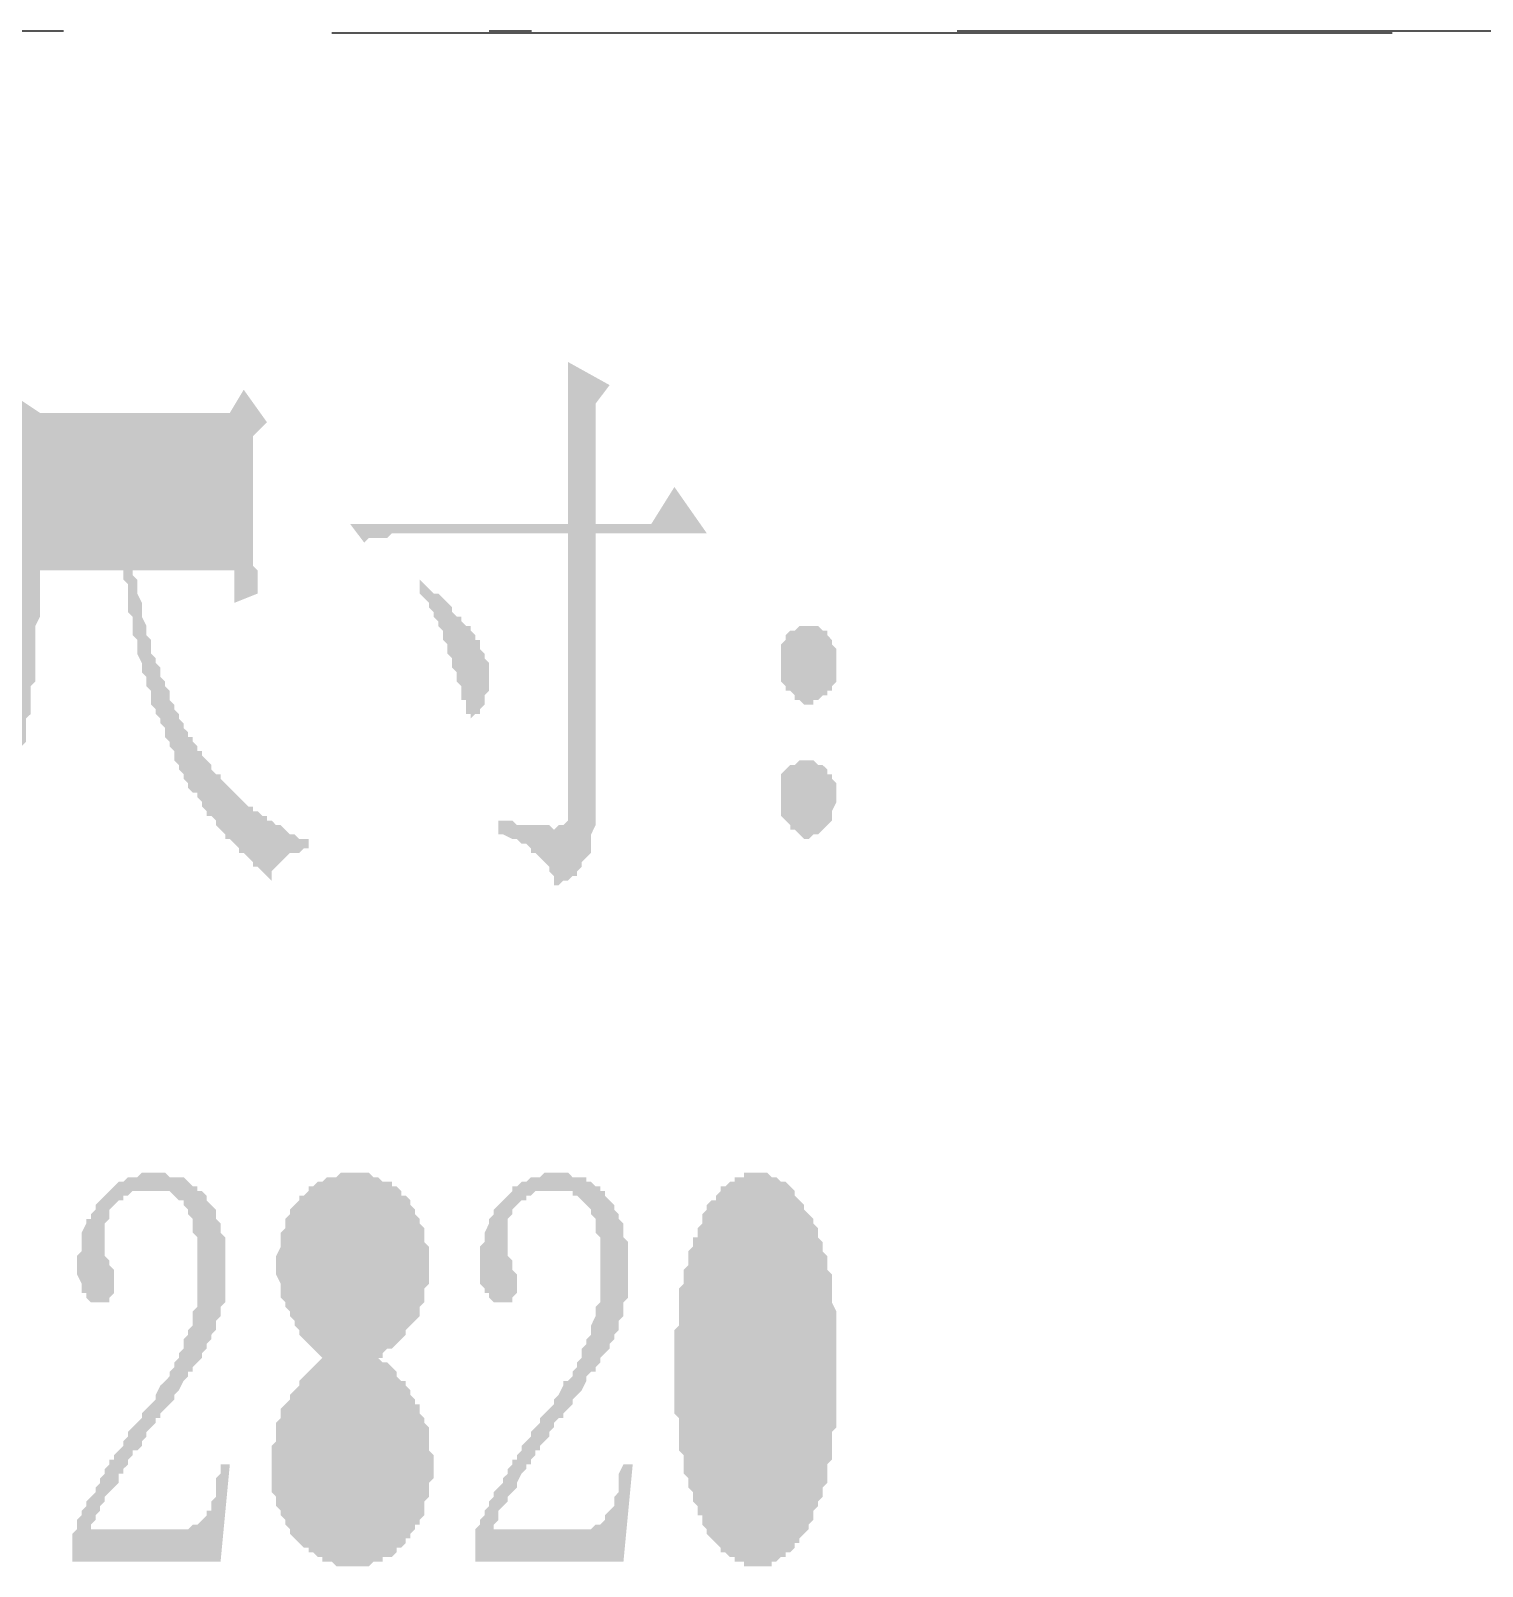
# Model space of a CAD drawing. Header units: millimetres. Extents: x -1120 to 100154, y -9529 to 14223.
# Drawn here: x 6785 to 7467, y 78 to 800 of the extents above; entities that cross this region are included whole.
import ezdxf

# ---------------------------------------------------------------- set-up
doc = ezdxf.new("R2010")
doc.units = ezdxf.units.MM
doc.linetypes.add('DOTE', pattern=[2.42, 2, -0.2, 0.02, -0.2])
doc.layers.add('A-DOTE', color=1, linetype='Continuous')
doc.layers.add('A-立面看线', color=7, linetype='Continuous')

msp = doc.modelspace()

# ---------------------------------------------------------------- hatches: boundary and pattern name
at = {"layer": 'A-立面看线'}
for points in [[(7004.85, 428.69), (7007.03, 428.69), (7011.38, 428.69), (7013.56, 426.51), (7015.73, 426.51), (7017.91, 426.51), (7020.09, 426.51), (7022.26, 426.51), (7024.44, 426.51), (7026.62, 426.51), (7028.79, 426.51), (7028.79, 426.51), (7030.97, 424.34), (7030.97, 424.34), (7033.14, 426.51), (7033.14, 426.51), (7033.14, 426.51), (7035.32, 426.51), (7035.32, 426.51), (7037.5, 428.69), (7037.5, 430.87), (7037.5, 433.04), (7037.5, 437.4), (7037.5, 437.4), (7037.5, 563.61), (6959.16, 563.61), (6956.98, 563.61), (6954.8, 563.61), (6952.63, 561.43), (6950.45, 561.43), (6948.28, 561.43), (6948.28, 561.43), (6946.1, 561.43), (6943.92, 561.43), (6941.75, 559.26), (6941.75, 559.26), (6935.22, 567.96), (7037.5, 567.96), (7037.5, 611.48), (7037.5, 615.84), (7037.5, 618.01), (7037.5, 620.19), (7037.5, 622.36), (7037.5, 626.72), (7037.5, 628.89), (7037.5, 631.07), (7037.5, 633.24), (7037.5, 637.6), (7037.5, 639.77), (7037.5, 641.95), (7037.5, 644.12), (7037.5, 644.12), (7057.08, 633.24), (7050.55, 624.54), (7050.55, 567.96), (7076.67, 567.96), (7087.55, 585.37), (7102.78, 563.61), (7050.55, 563.61), (7050.55, 426.51), (7048.38, 422.16), (7048.38, 419.99), (7048.38, 417.81), (7048.38, 415.63), (7048.38, 413.46), (7046.2, 411.28), (7046.2, 411.28), (7044.02, 409.11), (7044.02, 406.93), (7041.85, 404.75), (7041.85, 402.58), (7039.67, 402.58), (7037.5, 400.4), (7035.32, 400.4), (7033.14, 398.23), (7030.97, 398.23), (7030.97, 398.23), (7030.97, 400.4), (7030.97, 402.58), (7030.97, 402.58), (7028.79, 404.75), (7028.79, 406.93), (7028.79, 406.93), (7026.62, 409.11), (7024.44, 411.28), (7024.44, 411.28), (7022.26, 413.46), (7020.09, 413.46), (7020.09, 415.63), (7017.91, 417.81), (7015.73, 417.81), (7013.56, 419.99), (7011.38, 419.99), (7007.03, 422.16), (7004.85, 422.16), (7004.85, 424.34), (7004.85, 428.69)], [(6889.52, 609.31), (6889.52, 607.13), (6889.52, 602.78), (6889.52, 600.6), (6889.52, 598.43), (6889.52, 596.25), (6889.52, 591.9), (6889.52, 589.72), (6889.52, 587.55), (6889.52, 585.37), (6889.52, 581.02), (6889.52, 578.84), (6889.52, 576.67), (6889.52, 576.67), (6889.52, 574.49), (6889.52, 572.31), (6889.52, 570.14), (6889.52, 567.96), (6889.52, 565.79), (6889.52, 561.43), (6889.52, 559.26), (6889.52, 557.08), (6889.52, 554.9), (6889.52, 550.55), (6889.52, 548.38), (6891.7, 546.2), (6891.7, 541.85), (6891.7, 539.67), (6891.7, 535.32), (6880.82, 530.97), (6880.82, 546.2), (6832.94, 546.2), (6832.94, 544.02), (6835.12, 541.85), (6835.12, 537.5), (6835.12, 535.32), (6837.29, 530.97), (6837.29, 528.79), (6837.29, 526.62), (6837.29, 524.44), (6839.47, 520.09), (6839.47, 517.91), (6839.47, 515.73), (6841.65, 513.56), (6841.65, 509.21), (6841.65, 507.03), (6843.82, 504.85), (6843.82, 502.68), (6846, 500.5), (6846, 498.33), (6846, 496.15), (6848.18, 493.97), (6848.18, 491.8), (6850.35, 489.62), (6850.35, 487.45), (6850.35, 485.27), (6852.53, 483.09), (6852.53, 480.92), (6854.7, 478.74), (6854.7, 476.57), (6856.88, 474.39), (6856.88, 472.21), (6859.06, 470.04), (6859.06, 467.86), (6861.23, 467.86), (6861.23, 465.68), (6863.41, 463.51), (6863.41, 461.33), (6865.58, 461.33), (6865.58, 459.16), (6867.76, 456.98), (6869.94, 454.8), (6869.94, 452.63), (6872.11, 450.45), (6874.29, 450.45), (6874.29, 448.28), (6876.46, 446.1), (6878.64, 443.92), (6878.64, 443.92), (6880.82, 441.75), (6882.99, 439.57), (6882.99, 439.57), (6885.17, 437.4), (6887.35, 435.22), (6889.52, 435.22), (6889.52, 433.04), (6891.7, 433.04), (6893.87, 430.87), (6896.05, 430.87), (6896.05, 428.69), (6898.23, 428.69), (6900.4, 426.51), (6902.58, 426.51), (6904.75, 424.34), (6904.75, 424.34), (6906.93, 422.16), (6909.11, 422.16), (6911.28, 419.99), (6913.46, 419.99), (6915.63, 419.99), (6915.63, 419.99), (6915.63, 415.63), (6913.46, 415.63), (6911.28, 413.46), (6909.11, 413.46), (6906.93, 413.46), (6904.75, 411.28), (6904.75, 411.28), (6902.58, 409.11), (6900.4, 406.93), (6900.4, 406.93), (6898.23, 404.75), (6898.23, 402.58), (6898.23, 400.4), (6896.05, 402.58), (6893.87, 404.75), (6891.7, 406.93), (6889.52, 406.93), (6889.52, 409.11), (6887.35, 411.28), (6885.17, 413.46), (6882.99, 413.46), (6882.99, 415.63), (6880.82, 417.81), (6878.64, 419.99), (6876.46, 419.99), (6876.46, 422.16), (6874.29, 424.34), (6872.11, 426.51), (6872.11, 428.69), (6869.94, 430.87), (6867.76, 430.87), (6867.76, 433.04), (6865.58, 435.22), (6865.58, 437.4), (6863.41, 439.57), (6863.41, 441.75), (6861.23, 441.75), (6859.06, 443.92), (6859.06, 446.1), (6856.88, 448.28), (6856.88, 450.45), (6854.7, 452.63), (6854.7, 454.8), (6852.53, 456.98), (6852.53, 459.16), (6852.53, 461.33), (6850.35, 463.51), (6850.35, 465.68), (6848.18, 467.86), (6848.18, 467.86), (6848.18, 472.21), (6846, 474.39), (6846, 476.57), (6843.82, 478.74), (6843.82, 480.92), (6841.65, 483.09), (6841.65, 485.27), (6841.65, 489.62), (6839.47, 491.8), (6839.47, 493.97), (6839.47, 496.15), (6837.29, 498.33), (6837.29, 500.5), (6837.29, 502.68), (6835.12, 507.03), (6835.12, 509.21), (6835.12, 511.38), (6835.12, 513.56), (6832.94, 515.73), (6832.94, 517.91), (6832.94, 522.26), (6832.94, 524.44), (6830.77, 526.62), (6830.77, 528.79), (6830.77, 530.97), (6830.77, 533.14), (6830.77, 537.5), (6830.77, 539.67), (6828.59, 541.85), (6828.59, 544.02), (6828.59, 546.2), (6789.42, 546.2), (6789.42, 544.02), (6789.42, 539.67), (6789.42, 537.5), (6789.42, 533.14), (6789.42, 530.97), (6789.42, 526.62), (6789.42, 524.44), (6787.24, 520.09), (6787.24, 517.91), (6787.24, 513.56), (6787.24, 511.38), (6787.24, 509.21), (6787.24, 504.85), (6787.24, 502.68), (6787.24, 500.5), (6787.24, 498.33), (6787.24, 493.97), (6785.07, 491.8), (6785.07, 489.62), (6785.07, 487.45), (6785.07, 485.27), (6785.07, 483.09), (6785.07, 478.74), (6782.89, 476.57), (6782.89, 474.39), (6782.89, 472.21), (6782.89, 470.04), (6782.89, 467.86), (6782.89, 465.68), (6780.72, 463.51), (6780.72, 463.51), (6780.72, 461.33), (6780.72, 459.16), (6778.54, 456.98), (6778.54, 454.8), (6778.54, 452.63), (6776.36, 450.45), (6776.36, 448.28), (6776.36, 446.1), (6774.19, 443.92), (6774.19, 441.75), (6774.19, 439.57), (6772.01, 439.57), (6772.01, 437.4), (6769.84, 435.22), (6769.84, 433.04), (6767.66, 430.87), (6767.66, 428.69), (6765.48, 426.51), (6765.48, 424.34), (6763.31, 422.16), (6761.13, 419.99), (6761.13, 417.81), (6758.96, 415.63), (6758.96, 413.46), (6756.78, 411.28), (6754.6, 411.28), (6752.43, 409.11), (6752.43, 406.93), (6750.25, 404.75), (6748.07, 402.58), (6748.07, 400.4), (6745.9, 398.23), (6743.72, 396.05), (6743.72, 396.05), (6741.55, 400.4), (6743.72, 402.58), (6743.72, 404.75), (6745.9, 406.93), (6748.07, 409.11), (6748.07, 411.28), (6750.25, 413.46), (6752.43, 415.63), (6752.43, 417.81), (6754.6, 419.99), (6754.6, 422.16), (6756.78, 424.34), (6756.78, 426.51), (6758.96, 428.69), (6758.96, 430.87), (6761.13, 433.04), (6761.13, 435.22), (6763.31, 437.4), (6763.31, 439.57), (6763.31, 441.75), (6765.48, 443.92), (6765.48, 446.1), (6765.48, 446.1), (6767.66, 448.28), (6767.66, 450.45), (6767.66, 452.63), (6769.84, 454.8), (6769.84, 456.98), (6769.84, 459.16), (6769.84, 463.51), (6772.01, 465.68), (6772.01, 467.86), (6772.01, 470.04), (6772.01, 472.21), (6774.19, 474.39), (6774.19, 478.74), (6774.19, 480.92), (6774.19, 483.09), (6774.19, 485.27), (6774.19, 489.62), (6776.36, 491.8), (6776.36, 493.97), (6776.36, 498.33), (6776.36, 500.5), (6776.36, 502.68), (6776.36, 504.85), (6776.36, 507.03), (6776.36, 507.03), (6776.36, 509.21), (6776.36, 511.38), (6776.36, 513.56), (6776.36, 515.73), (6776.36, 515.73), (6776.36, 517.91), (6776.36, 520.09), (6776.36, 522.26), (6776.36, 524.44), (6776.36, 526.62), (6778.54, 528.79), (6778.54, 530.97), (6778.54, 533.14), (6778.54, 535.32), (6778.54, 537.5), (6778.54, 539.67), (6778.54, 544.02), (6778.54, 546.2), (6778.54, 548.38), (6778.54, 550.55), (6778.54, 552.73), (6778.54, 557.08), (6778.54, 559.26), (6778.54, 561.43), (6778.54, 565.79), (6778.54, 567.96), (6778.54, 570.14), (6778.54, 574.49), (6778.54, 576.67), (6778.54, 581.02), (6778.54, 583.19), (6778.54, 587.55), (6778.54, 589.72), (6778.54, 594.07), (6778.54, 598.43), (6778.54, 600.6), (6778.54, 604.95), (6778.54, 609.31), (6778.54, 611.48), (6776.36, 615.84), (6776.36, 620.19), (6776.36, 624.54), (6776.36, 626.72), (6776.36, 628.89), (6789.42, 620.19), (6878.64, 620.19), (6885.17, 631.07), (6896.05, 615.84), (6889.52, 609.31)], [(6789.42, 613.66), (6789.42, 552.73), (6880.82, 552.73), (6880.82, 613.66), (6789.42, 613.66)], [(6967.86, 541.85), (6970.04, 539.67), (6972.21, 537.5), (6974.39, 535.32), (6976.57, 535.32), (6978.74, 533.14), (6980.92, 530.97), (6983.09, 528.79), (6983.09, 526.62), (6985.27, 524.44), (6987.45, 524.44), (6987.45, 522.26), (6989.62, 520.09), (6991.8, 520.09), (6991.8, 517.91), (6993.97, 515.73), (6993.97, 515.73), (6993.97, 513.56), (6996.15, 513.56), (6996.15, 511.38), (6996.15, 509.21), (6998.33, 507.03), (6998.33, 504.85), (7000.5, 502.68), (7000.5, 498.33), (7000.5, 496.15), (7000.5, 493.97), (7000.5, 493.97), (7000.5, 489.62), (6998.33, 487.45), (6998.33, 485.27), (6998.33, 483.09), (6996.15, 480.92), (6996.15, 478.74), (6993.97, 478.74), (6991.8, 476.57), (6991.8, 478.74), (6989.62, 478.74), (6989.62, 480.92), (6989.62, 485.27), (6987.45, 485.27), (6987.45, 487.45), (6987.45, 491.8), (6985.27, 493.97), (6985.27, 496.15), (6985.27, 498.33), (6983.09, 500.5), (6983.09, 502.68), (6983.09, 504.85), (6980.92, 507.03), (6980.92, 509.21), (6980.92, 511.38), (6978.74, 513.56), (6978.74, 515.73), (6978.74, 517.91), (6976.57, 520.09), (6976.57, 522.26), (6974.39, 524.44), (6974.39, 526.62), (6972.21, 528.79), (6972.21, 530.97), (6970.04, 533.14), (6967.86, 535.32), (6967.86, 539.67), (6967.86, 539.67), (6967.86, 541.85)], [(7159.36, 517.91), (7159.36, 515.73), (7161.53, 513.56), (7161.53, 511.38), (7163.71, 509.21), (7163.71, 507.03), (7163.71, 504.85), (7163.71, 502.68), (7163.71, 500.5), (7163.71, 496.15), (7163.71, 493.97), (7161.53, 491.8), (7161.53, 489.62), (7159.36, 489.62), (7159.36, 487.45), (7157.18, 487.45), (7155.01, 485.27), (7152.83, 485.27), (7152.83, 483.09), (7150.65, 483.09), (7150.65, 483.09), (7148.48, 483.09), (7146.3, 485.27), (7144.12, 485.27), (7144.12, 487.45), (7141.95, 489.62), (7139.77, 489.62), (7139.77, 491.8), (7137.6, 493.97), (7137.6, 496.15), (7137.6, 498.33), (7137.6, 500.5), (7137.6, 502.68), (7137.6, 507.03), (7137.6, 509.21), (7137.6, 511.38), (7139.77, 513.56), (7139.77, 515.73), (7141.95, 517.91), (7141.95, 517.91), (7144.12, 517.91), (7146.3, 520.09), (7148.48, 520.09), (7150.65, 520.09), (7150.65, 520.09), (7152.83, 520.09), (7152.83, 520.09), (7155.01, 520.09), (7157.18, 517.91), (7159.36, 517.91), (7159.36, 517.91)], [(7159.36, 452.63), (7159.36, 450.45), (7161.53, 450.45), (7161.53, 448.28), (7163.71, 446.1), (7163.71, 441.75), (7163.71, 439.57), (7163.71, 439.57), (7163.71, 437.4), (7161.53, 433.04), (7161.53, 430.87), (7161.53, 428.69), (7159.36, 426.51), (7159.36, 426.51), (7157.18, 424.34), (7155.01, 422.16), (7152.83, 422.16), (7150.65, 419.99), (7150.65, 419.99), (7150.65, 419.99), (7148.48, 419.99), (7146.3, 422.16), (7146.3, 422.16), (7144.12, 424.34), (7141.95, 424.34), (7141.95, 426.51), (7139.77, 428.69), (7139.77, 428.69), (7137.6, 430.87), (7137.6, 435.22), (7137.6, 437.4), (7137.6, 439.57), (7137.6, 441.75), (7137.6, 446.1), (7137.6, 448.28), (7137.6, 450.45), (7139.77, 452.63), (7139.77, 452.63), (7141.95, 454.8), (7144.12, 454.8), (7146.3, 456.98), (7146.3, 456.98), (7148.48, 456.98), (7150.65, 456.98), (7150.65, 456.98), (7152.83, 456.98), (7155.01, 454.8), (7157.18, 454.8), (7159.36, 452.63), (7159.36, 452.63), (7159.36, 452.63)], [(6863.41, 215.43), (6863.41, 219.79), (6863.41, 221.96), (6863.41, 226.31), (6863.41, 228.49), (6863.41, 230.67), (6863.41, 232.84), (6861.23, 235.02), (6861.23, 239.37), (6861.23, 241.55), (6859.06, 243.72), (6859.06, 243.72), (6859.06, 245.9), (6856.88, 248.07), (6856.88, 250.25), (6854.7, 250.25), (6852.53, 252.43), (6852.53, 252.43), (6850.35, 254.6), (6848.18, 254.6), (6846, 254.6), (6843.82, 254.6), (6841.65, 254.6), (6841.65, 254.6), (6839.47, 254.6), (6837.29, 254.6), (6835.12, 254.6), (6832.94, 254.6), (6830.77, 252.43), (6828.59, 252.43), (6828.59, 250.25), (6826.41, 250.25), (6826.41, 250.25), (6824.24, 248.07), (6822.06, 245.9), (6822.06, 243.72), (6822.06, 241.55), (6819.89, 239.37), (6819.89, 237.19), (6819.89, 235.02), (6819.89, 230.67), (6819.89, 230.67), (6819.89, 228.49), (6819.89, 226.31), (6819.89, 224.14), (6822.06, 221.96), (6822.06, 219.79), (6824.24, 217.61), (6824.24, 215.43), (6824.24, 213.26), (6824.24, 213.26), (6824.24, 208.91), (6824.24, 206.73), (6822.06, 204.55), (6822.06, 202.38), (6819.89, 202.38), (6817.71, 202.38), (6817.71, 202.38), (6815.53, 202.38), (6813.36, 202.38), (6811.18, 204.55), (6811.18, 206.73), (6811.18, 206.73), (6809.01, 206.73), (6809.01, 208.91), (6809.01, 211.08), (6806.83, 215.43), (6806.83, 217.61), (6806.83, 219.79), (6806.83, 224.14), (6809.01, 226.31), (6809.01, 228.49), (6809.01, 230.67), (6809.01, 232.84), (6809.01, 235.02), (6811.18, 239.37), (6811.18, 241.55), (6813.36, 241.55), (6813.36, 243.72), (6815.53, 245.9), (6815.53, 248.07), (6817.71, 250.25), (6817.71, 250.25), (6819.89, 252.43), (6822.06, 254.6), (6824.24, 256.78), (6824.24, 256.78), (6826.41, 258.96), (6828.59, 258.96), (6830.77, 261.13), (6832.94, 261.13), (6832.94, 261.13), (6835.12, 261.13), (6837.29, 263.31), (6839.47, 263.31), (6841.65, 263.31), (6841.65, 263.31), (6843.82, 263.31), (6846, 263.31), (6848.18, 263.31), (6850.35, 261.13), (6852.53, 261.13), (6854.7, 261.13), (6856.88, 261.13), (6859.06, 258.96), (6859.06, 258.96), (6861.23, 256.78), (6863.41, 256.78), (6863.41, 254.6), (6865.58, 254.6), (6867.76, 252.43), (6867.76, 250.25), (6867.76, 250.25), (6869.94, 248.07), (6872.11, 245.9), (6872.11, 243.72), (6872.11, 241.55), (6874.29, 239.37), (6874.29, 237.19), (6874.29, 235.02), (6876.46, 232.84), (6876.46, 230.67), (6876.46, 226.31), (6876.46, 224.14), (6876.46, 221.96), (6876.46, 219.79), (6876.46, 217.61), (6876.46, 215.43), (6876.46, 213.26), (6876.46, 211.08), (6876.46, 208.91), (6876.46, 204.55), (6876.46, 202.38), (6874.29, 200.2), (6874.29, 198.02), (6874.29, 195.85), (6872.11, 193.67), (6872.11, 191.5), (6872.11, 189.32), (6869.94, 187.14), (6869.94, 184.97), (6867.76, 182.79), (6867.76, 180.62), (6865.58, 178.44), (6865.58, 176.26), (6863.41, 174.09), (6861.23, 171.91), (6861.23, 169.74), (6859.06, 169.74), (6859.06, 167.56), (6856.88, 165.38), (6854.7, 161.03), (6852.53, 158.86), (6852.53, 156.68), (6850.35, 154.5), (6848.18, 152.33), (6846, 150.15), (6846, 147.97), (6843.82, 147.97), (6843.82, 145.8), (6841.65, 143.62), (6839.47, 141.45), (6839.47, 139.27), (6837.29, 137.09), (6837.29, 134.92), (6835.12, 132.74), (6832.94, 132.74), (6832.94, 130.57), (6830.77, 128.39), (6830.77, 126.21), (6830.77, 126.21), (6828.59, 124.04), (6828.59, 121.86), (6826.41, 121.86), (6826.41, 117.51), (6824.24, 115.33), (6822.06, 113.16), (6819.89, 110.98), (6819.89, 108.8), (6817.71, 106.63), (6817.71, 104.45), (6815.53, 102.28), (6815.53, 100.1), (6813.36, 97.92), (6813.36, 97.92), (6813.36, 95.75), (6856.88, 95.75), (6859.06, 95.75), (6861.23, 97.92), (6861.23, 97.92), (6863.41, 97.92), (6865.58, 100.1), (6867.76, 102.28), (6867.76, 104.45), (6869.94, 104.45), (6869.94, 106.63), (6869.94, 108.8), (6872.11, 110.98), (6872.11, 113.16), (6872.11, 117.51), (6872.11, 119.69), (6874.29, 121.86), (6874.29, 126.21), (6878.64, 126.21), (6874.29, 80.52), (6804.65, 80.52), (6804.65, 93.57), (6806.83, 95.75), (6806.83, 97.92), (6806.83, 100.1), (6809.01, 102.28), (6809.01, 104.45), (6811.18, 106.63), (6811.18, 108.8), (6813.36, 110.98), (6815.53, 113.16), (6815.53, 115.33), (6817.71, 117.51), (6817.71, 117.51), (6817.71, 119.69), (6819.89, 121.86), (6819.89, 124.04), (6822.06, 126.21), (6822.06, 128.39), (6824.24, 128.39), (6824.24, 130.57), (6826.41, 132.74), (6828.59, 134.92), (6828.59, 137.09), (6830.77, 139.27), (6830.77, 141.45), (6832.94, 143.62), (6835.12, 145.8), (6837.29, 147.97), (6837.29, 150.15), (6839.47, 152.33), (6839.47, 152.33), (6841.65, 154.5), (6843.82, 156.68), (6843.82, 158.86), (6846, 163.21), (6848.18, 165.38), (6848.18, 165.38), (6850.35, 167.56), (6850.35, 169.74), (6852.53, 171.91), (6852.53, 174.09), (6854.7, 176.26), (6854.7, 178.44), (6856.88, 180.62), (6856.88, 182.79), (6856.88, 184.97), (6859.06, 187.14), (6859.06, 189.32), (6861.23, 191.5), (6861.23, 195.85), (6861.23, 198.02), (6863.41, 200.2), (6863.41, 202.38), (6863.41, 204.55), (6863.41, 208.91), (6863.41, 211.08), (6863.41, 213.26), (6863.41, 215.43), (6863.41, 215.43), (6863.41, 215.43)], [(6974.39, 126.21), (6974.39, 124.04), (6974.39, 119.69), (6972.21, 117.51), (6972.21, 115.33), (6972.21, 113.16), (6972.21, 110.98), (6970.04, 108.8), (6970.04, 106.63), (6970.04, 102.28), (6967.86, 100.1), (6967.86, 97.92), (6965.68, 97.92), (6965.68, 95.75), (6963.51, 93.57), (6963.51, 91.4), (6961.33, 91.4), (6961.33, 89.22), (6959.16, 87.04), (6956.98, 87.04), (6956.98, 84.87), (6954.8, 82.69), (6952.63, 82.69), (6950.45, 82.69), (6950.45, 80.52), (6948.28, 80.52), (6946.1, 80.52), (6943.92, 78.34), (6941.75, 78.34), (6939.57, 78.34), (6937.4, 78.34), (6935.22, 78.34), (6935.22, 78.34), (6933.04, 78.34), (6933.04, 78.34), (6930.87, 78.34), (6928.69, 78.34), (6926.51, 80.52), (6924.34, 80.52), (6922.16, 80.52), (6922.16, 82.69), (6919.99, 82.69), (6917.81, 84.87), (6915.63, 84.87), (6915.63, 87.04), (6913.46, 87.04), (6911.28, 89.22), (6909.11, 91.4), (6909.11, 91.4), (6906.93, 93.57), (6906.93, 95.75), (6904.75, 97.92), (6904.75, 100.1), (6902.58, 102.28), (6902.58, 104.45), (6900.4, 106.63), (6900.4, 108.8), (6900.4, 110.98), (6898.23, 113.16), (6898.23, 115.33), (6898.23, 119.69), (6898.23, 121.86), (6898.23, 124.04), (6898.23, 126.21), (6898.23, 128.39), (6898.23, 132.74), (6898.23, 134.92), (6900.4, 137.09), (6900.4, 139.27), (6900.4, 141.45), (6900.4, 145.8), (6902.58, 147.97), (6902.58, 150.15), (6902.58, 152.33), (6904.75, 154.5), (6904.75, 154.5), (6906.93, 156.68), (6906.93, 158.86), (6909.11, 161.03), (6909.11, 161.03), (6911.28, 163.21), (6911.28, 165.38), (6913.46, 167.56), (6915.63, 169.74), (6915.63, 169.74), (6917.81, 171.91), (6919.99, 174.09), (6922.16, 176.26), (6922.16, 176.26), (6919.99, 178.44), (6919.99, 178.44), (6917.81, 180.62), (6915.63, 182.79), (6913.46, 184.97), (6913.46, 184.97), (6911.28, 187.14), (6911.28, 189.32), (6909.11, 191.5), (6909.11, 193.67), (6906.93, 195.85), (6906.93, 195.85), (6906.93, 198.02), (6904.75, 200.2), (6904.75, 202.38), (6902.58, 204.55), (6902.58, 206.73), (6902.58, 208.91), (6902.58, 211.08), (6900.4, 215.43), (6900.4, 217.61), (6900.4, 219.79), (6900.4, 221.96), (6900.4, 224.14), (6902.58, 228.49), (6902.58, 230.67), (6902.58, 232.84), (6902.58, 235.02), (6904.75, 237.19), (6904.75, 239.37), (6904.75, 241.55), (6906.93, 243.72), (6906.93, 245.9), (6909.11, 248.07), (6911.28, 250.25), (6911.28, 250.25), (6911.28, 252.43), (6913.46, 252.43), (6915.63, 254.6), (6915.63, 256.78), (6917.81, 256.78), (6919.99, 258.96), (6919.99, 258.96), (6922.16, 258.96), (6924.34, 261.13), (6926.51, 261.13), (6928.69, 261.13), (6930.87, 263.31), (6933.04, 263.31), (6935.22, 263.31), (6937.4, 263.31), (6937.4, 263.31), (6939.57, 263.31), (6941.75, 263.31), (6943.92, 263.31), (6946.1, 261.13), (6948.28, 261.13), (6948.28, 261.13), (6950.45, 258.96), (6952.63, 258.96), (6954.8, 258.96), (6954.8, 256.78), (6956.98, 256.78), (6959.16, 254.6), (6959.16, 252.43), (6961.33, 252.43), (6963.51, 250.25), (6963.51, 248.07), (6965.68, 245.9), (6965.68, 243.72), (6967.86, 241.55), (6967.86, 239.37), (6970.04, 237.19), (6970.04, 235.02), (6970.04, 232.84), (6970.04, 230.67), (6972.21, 228.49), (6972.21, 226.31), (6972.21, 221.96), (6972.21, 219.79), (6972.21, 219.79), (6972.21, 217.61), (6972.21, 213.26), (6972.21, 211.08), (6970.04, 208.91), (6970.04, 206.73), (6970.04, 204.55), (6970.04, 202.38), (6967.86, 200.2), (6967.86, 198.02), (6967.86, 195.85), (6965.68, 193.67), (6965.68, 193.67), (6963.51, 191.5), (6961.33, 189.32), (6961.33, 187.14), (6959.16, 184.97), (6959.16, 184.97), (6956.98, 182.79), (6954.8, 180.62), (6952.63, 180.62), (6950.45, 178.44), (6950.45, 176.26), (6948.28, 176.26), (6950.45, 174.09), (6952.63, 174.09), (6954.8, 171.91), (6956.98, 169.74), (6956.98, 167.56), (6959.16, 165.38), (6961.33, 165.38), (6961.33, 163.21), (6963.51, 161.03), (6963.51, 158.86), (6965.68, 156.68), (6965.68, 154.5), (6967.86, 154.5), (6967.86, 152.33), (6967.86, 150.15), (6970.04, 147.97), (6970.04, 145.8), (6972.21, 143.62), (6972.21, 141.45), (6972.21, 139.27), (6972.21, 137.09), (6972.21, 132.74), (6974.39, 130.57), (6974.39, 128.39), (6974.39, 126.21), (6974.39, 126.21)], [(7052.73, 215.43), (7052.73, 219.79), (7052.73, 221.96), (7052.73, 226.31), (7052.73, 228.49), (7052.73, 230.67), (7052.73, 232.84), (7050.55, 235.02), (7050.55, 239.37), (7050.55, 241.55), (7048.38, 243.72), (7048.38, 243.72), (7048.38, 245.9), (7046.2, 248.07), (7044.02, 250.25), (7044.02, 250.25), (7041.85, 252.43), (7039.67, 252.43), (7039.67, 254.6), (7037.5, 254.6), (7035.32, 254.6), (7033.14, 254.6), (7030.97, 254.6), (7028.79, 254.6), (7026.62, 254.6), (7026.62, 254.6), (7024.44, 254.6), (7022.26, 254.6), (7020.09, 252.43), (7017.91, 252.43), (7017.91, 250.25), (7015.73, 250.25), (7015.73, 250.25), (7013.56, 248.07), (7011.38, 245.9), (7011.38, 243.72), (7009.21, 241.55), (7009.21, 239.37), (7009.21, 237.19), (7009.21, 235.02), (7009.21, 230.67), (7009.21, 230.67), (7009.21, 228.49), (7009.21, 226.31), (7009.21, 224.14), (7011.38, 221.96), (7011.38, 219.79), (7011.38, 217.61), (7013.56, 215.43), (7013.56, 213.26), (7013.56, 213.26), (7013.56, 208.91), (7013.56, 206.73), (7011.38, 204.55), (7011.38, 202.38), (7009.21, 202.38), (7007.03, 202.38), (7007.03, 202.38), (7004.85, 202.38), (7002.68, 202.38), (7000.5, 204.55), (7000.5, 206.73), (6998.33, 206.73), (6998.33, 206.73), (6998.33, 208.91), (6996.15, 211.08), (6996.15, 215.43), (6996.15, 217.61), (6996.15, 219.79), (6996.15, 224.14), (6996.15, 226.31), (6996.15, 228.49), (6998.33, 230.67), (6998.33, 232.84), (6998.33, 235.02), (7000.5, 239.37), (7000.5, 241.55), (7000.5, 241.55), (7002.68, 243.72), (7002.68, 245.9), (7004.85, 248.07), (7007.03, 250.25), (7007.03, 250.25), (7009.21, 252.43), (7011.38, 254.6), (7011.38, 256.78), (7013.56, 256.78), (7015.73, 258.96), (7017.91, 258.96), (7020.09, 261.13), (7020.09, 261.13), (7022.26, 261.13), (7024.44, 261.13), (7026.62, 263.31), (7028.79, 263.31), (7030.97, 263.31), (7030.97, 263.31), (7033.14, 263.31), (7035.32, 263.31), (7037.5, 263.31), (7039.67, 261.13), (7041.85, 261.13), (7044.02, 261.13), (7046.2, 261.13), (7046.2, 258.96), (7048.38, 258.96), (7050.55, 256.78), (7052.73, 256.78), (7052.73, 254.6), (7054.9, 254.6), (7054.9, 252.43), (7057.08, 250.25), (7057.08, 250.25), (7059.26, 248.07), (7059.26, 245.9), (7061.43, 243.72), (7061.43, 241.55), (7063.61, 239.37), (7063.61, 237.19), (7063.61, 235.02), (7063.61, 232.84), (7065.79, 230.67), (7065.79, 226.31), (7065.79, 224.14), (7065.79, 221.96), (7065.79, 219.79), (7065.79, 217.61), (7065.79, 215.43), (7065.79, 213.26), (7065.79, 211.08), (7065.79, 208.91), (7065.79, 204.55), (7063.61, 202.38), (7063.61, 200.2), (7063.61, 198.02), (7063.61, 195.85), (7061.43, 193.67), (7061.43, 191.5), (7061.43, 189.32), (7059.26, 187.14), (7059.26, 184.97), (7057.08, 182.79), (7057.08, 180.62), (7054.9, 178.44), (7052.73, 176.26), (7052.73, 174.09), (7050.55, 171.91), (7050.55, 169.74), (7048.38, 169.74), (7046.2, 167.56), (7046.2, 165.38), (7044.02, 161.03), (7041.85, 158.86), (7039.67, 156.68), (7039.67, 154.5), (7037.5, 152.33), (7035.32, 150.15), (7035.32, 147.97), (7033.14, 147.97), (7030.97, 145.8), (7030.97, 143.62), (7028.79, 141.45), (7028.79, 139.27), (7026.62, 137.09), (7024.44, 134.92), (7024.44, 132.74), (7022.26, 132.74), (7022.26, 130.57), (7020.09, 128.39), (7020.09, 126.21), (7017.91, 126.21), (7017.91, 124.04), (7015.73, 121.86), (7015.73, 121.86), (7013.56, 117.51), (7013.56, 115.33), (7011.38, 113.16), (7009.21, 110.98), (7009.21, 108.8), (7007.03, 106.63), (7004.85, 104.45), (7004.85, 102.28), (7004.85, 100.1), (7002.68, 97.92), (7002.68, 97.92), (7002.68, 95.75), (7046.2, 95.75), (7048.38, 95.75), (7050.55, 97.92), (7050.55, 97.92), (7052.73, 97.92), (7054.9, 100.1), (7054.9, 102.28), (7057.08, 104.45), (7057.08, 104.45), (7059.26, 106.63), (7059.26, 108.8), (7059.26, 110.98), (7061.43, 113.16), (7061.43, 117.51), (7061.43, 119.69), (7061.43, 121.86), (7063.61, 126.21), (7067.96, 126.21), (7063.61, 80.52), (6993.97, 80.52), (6993.97, 93.57), (6993.97, 95.75), (6996.15, 97.92), (6996.15, 100.1), (6998.33, 102.28), (6998.33, 104.45), (7000.5, 106.63), (7000.5, 108.8), (7002.68, 110.98), (7002.68, 113.16), (7004.85, 115.33), (7007.03, 117.51), (7007.03, 117.51), (7007.03, 119.69), (7009.21, 121.86), (7009.21, 124.04), (7011.38, 126.21), (7011.38, 128.39), (7013.56, 128.39), (7013.56, 130.57), (7015.73, 132.74), (7015.73, 134.92), (7017.91, 137.09), (7020.09, 139.27), (7020.09, 141.45), (7022.26, 143.62), (7024.44, 145.8), (7024.44, 147.97), (7026.62, 150.15), (7028.79, 152.33), (7028.79, 152.33), (7030.97, 154.5), (7030.97, 156.68), (7033.14, 158.86), (7035.32, 163.21), (7035.32, 165.38), (7037.5, 165.38), (7039.67, 167.56), (7039.67, 169.74), (7041.85, 171.91), (7041.85, 174.09), (7044.02, 176.26), (7044.02, 178.44), (7044.02, 180.62), (7046.2, 182.79), (7046.2, 184.97), (7048.38, 187.14), (7048.38, 189.32), (7048.38, 191.5), (7050.55, 195.85), (7050.55, 198.02), (7050.55, 200.2), (7052.73, 202.38), (7052.73, 204.55), (7052.73, 208.91), (7052.73, 211.08), (7052.73, 213.26), (7052.73, 215.43), (7052.73, 215.43), (7052.73, 215.43)], [(7126.72, 78.34), (7124.54, 78.34), (7122.36, 78.34), (7120.19, 78.34), (7120.19, 80.52), (7118.01, 80.52), (7115.84, 80.52), (7115.84, 82.69), (7113.66, 82.69), (7111.48, 84.87), (7109.31, 84.87), (7109.31, 87.04), (7107.13, 89.22), (7104.95, 91.4), (7104.95, 91.4), (7102.78, 93.57), (7102.78, 95.75), (7100.6, 97.92), (7100.6, 102.28), (7098.43, 102.28), (7098.43, 104.45), (7098.43, 106.63), (7096.25, 108.8), (7096.25, 110.98), (7096.25, 113.16), (7094.07, 115.33), (7094.07, 117.51), (7094.07, 119.69), (7091.9, 121.86), (7091.9, 124.04), (7091.9, 126.21), (7091.9, 128.39), (7091.9, 130.57), (7089.72, 132.74), (7089.72, 137.09), (7089.72, 139.27), (7089.72, 141.45), (7089.72, 143.62), (7089.72, 147.97), (7087.55, 150.15), (7087.55, 152.33), (7087.55, 156.68), (7087.55, 158.86), (7087.55, 163.21), (7087.55, 165.38), (7087.55, 169.74), (7087.55, 171.91), (7087.55, 174.09), (7087.55, 178.44), (7087.55, 180.62), (7087.55, 182.79), (7087.55, 187.14), (7087.55, 189.32), (7089.72, 191.5), (7089.72, 195.85), (7089.72, 198.02), (7089.72, 200.2), (7089.72, 202.38), (7089.72, 206.73), (7089.72, 208.91), (7091.9, 211.08), (7091.9, 213.26), (7091.9, 215.43), (7091.9, 217.61), (7094.07, 219.79), (7094.07, 221.96), (7094.07, 226.31), (7096.25, 228.49), (7096.25, 230.67), (7096.25, 232.84), (7098.43, 232.84), (7098.43, 235.02), (7098.43, 237.19), (7100.6, 239.37), (7100.6, 243.72), (7102.78, 245.9), (7102.78, 248.07), (7104.95, 250.25), (7107.13, 250.25), (7107.13, 252.43), (7109.31, 254.6), (7109.31, 256.78), (7111.48, 256.78), (7113.66, 258.96), (7115.84, 258.96), (7115.84, 261.13), (7118.01, 261.13), (7120.19, 261.13), (7120.19, 263.31), (7122.36, 263.31), (7124.54, 263.31), (7126.72, 263.31), (7128.89, 263.31), (7128.89, 263.31), (7131.07, 263.31), (7133.24, 261.13), (7135.42, 261.13), (7135.42, 261.13), (7137.6, 258.96), (7139.77, 258.96), (7141.95, 256.78), (7141.95, 256.78), (7144.12, 254.6), (7144.12, 252.43), (7146.3, 250.25), (7148.48, 248.07), (7148.48, 245.9), (7150.65, 243.72), (7152.83, 241.55), (7152.83, 239.37), (7152.83, 239.37), (7155.01, 237.19), (7155.01, 235.02), (7155.01, 232.84), (7157.18, 230.67), (7157.18, 228.49), (7157.18, 226.31), (7159.36, 224.14), (7159.36, 221.96), (7159.36, 219.79), (7159.36, 217.61), (7161.53, 215.43), (7161.53, 213.26), (7161.53, 208.91), (7161.53, 206.73), (7161.53, 204.55), (7161.53, 202.38), (7163.71, 198.02), (7163.71, 195.85), (7163.71, 193.67), (7163.71, 191.5), (7163.71, 187.14), (7163.71, 184.97), (7163.71, 180.62), (7163.71, 178.44), (7163.71, 174.09), (7163.71, 171.91), (7163.71, 171.91), (7163.71, 167.56), (7163.71, 165.38), (7163.71, 161.03), (7163.71, 158.86), (7163.71, 154.5), (7163.71, 152.33), (7163.71, 150.15), (7163.71, 145.8), (7163.71, 143.62), (7161.53, 141.45), (7161.53, 137.09), (7161.53, 134.92), (7161.53, 132.74), (7161.53, 130.57), (7161.53, 128.39), (7159.36, 126.21), (7159.36, 124.04), (7159.36, 119.69), (7159.36, 117.51), (7157.18, 115.33), (7157.18, 113.16), (7157.18, 110.98), (7155.01, 108.8), (7155.01, 108.8), (7155.01, 106.63), (7152.83, 104.45), (7152.83, 104.45), (7152.83, 100.1), (7150.65, 97.92), (7150.65, 95.75), (7148.48, 93.57), (7146.3, 91.4), (7146.3, 89.22), (7144.12, 89.22), (7144.12, 87.04), (7141.95, 84.87), (7139.77, 84.87), (7139.77, 82.69), (7137.6, 82.69), (7135.42, 80.52), (7133.24, 80.52), (7133.24, 78.34), (7131.07, 78.34), (7128.89, 78.34), (7126.72, 78.34), (7126.72, 78.34), (7126.72, 78.34)], [(6961.33, 217.61), (6961.33, 221.96), (6961.33, 224.14), (6961.33, 226.31), (6961.33, 228.49), (6961.33, 232.84), (6959.16, 235.02), (6959.16, 237.19), (6959.16, 239.37), (6956.98, 241.55), (6956.98, 243.72), (6954.8, 245.9), (6954.8, 245.9), (6952.63, 248.07), (6952.63, 250.25), (6950.45, 250.25), (6948.28, 252.43), (6948.28, 252.43), (6946.1, 254.6), (6943.92, 254.6), (6941.75, 254.6), (6939.57, 254.6), (6937.4, 254.6), (6937.4, 254.6), (6935.22, 254.6), (6933.04, 254.6), (6930.87, 254.6), (6928.69, 254.6), (6926.51, 254.6), (6924.34, 252.43), (6924.34, 252.43), (6922.16, 250.25), (6919.99, 250.25), (6919.99, 248.07), (6917.81, 245.9), (6917.81, 245.9), (6915.63, 243.72), (6915.63, 239.37), (6913.46, 237.19), (6913.46, 235.02), (6913.46, 232.84), (6911.28, 230.67), (6911.28, 228.49), (6911.28, 226.31), (6911.28, 224.14), (6911.28, 221.96), (6911.28, 219.79), (6911.28, 217.61), (6911.28, 215.43), (6913.46, 213.26), (6913.46, 211.08), (6915.63, 208.91), (6915.63, 206.73), (6917.81, 204.55), (6917.81, 202.38), (6919.99, 200.2), (6919.99, 200.2), (6922.16, 200.2), (6922.16, 198.02), (6924.34, 195.85), (6924.34, 193.67), (6926.51, 193.67), (6928.69, 191.5), (6930.87, 189.32), (6930.87, 189.32), (6933.04, 187.14), (6935.22, 187.14), (6937.4, 184.97), (6939.57, 182.79), (6939.57, 182.79), (6941.75, 180.62), (6943.92, 180.62), (6946.1, 182.79), (6948.28, 182.79), (6948.28, 184.97), (6950.45, 187.14), (6952.63, 189.32), (6952.63, 189.32), (6954.8, 191.5), (6956.98, 193.67), (6956.98, 195.85), (6956.98, 195.85), (6959.16, 198.02), (6959.16, 200.2), (6959.16, 202.38), (6961.33, 206.73), (6961.33, 208.91), (6961.33, 211.08), (6961.33, 213.26), (6961.33, 215.43), (6961.33, 217.61), (6961.33, 217.61)], [(7126.72, 254.6), (7124.54, 254.6), (7122.36, 254.6), (7122.36, 252.43), (7120.19, 252.43), (7120.19, 252.43), (7118.01, 250.25), (7115.84, 248.07), (7115.84, 245.9), (7113.66, 243.72), (7113.66, 241.55), (7111.48, 239.37), (7111.48, 237.19), (7109.31, 235.02), (7109.31, 232.84), (7109.31, 230.67), (7107.13, 228.49), (7107.13, 226.31), (7107.13, 224.14), (7107.13, 221.96), (7104.95, 219.79), (7104.95, 217.61), (7104.95, 215.43), (7104.95, 211.08), (7104.95, 208.91), (7104.95, 206.73), (7102.78, 204.55), (7102.78, 202.38), (7102.78, 198.02), (7102.78, 195.85), (7102.78, 193.67), (7102.78, 191.5), (7102.78, 187.14), (7102.78, 184.97), (7102.78, 180.62), (7102.78, 178.44), (7102.78, 176.26), (7102.78, 171.91), (7102.78, 171.91), (7102.78, 167.56), (7102.78, 165.38), (7102.78, 161.03), (7102.78, 158.86), (7102.78, 154.5), (7102.78, 152.33), (7102.78, 147.97), (7102.78, 145.8), (7102.78, 143.62), (7102.78, 141.45), (7102.78, 137.09), (7102.78, 134.92), (7104.95, 132.74), (7104.95, 130.57), (7104.95, 128.39), (7104.95, 126.21), (7104.95, 121.86), (7107.13, 119.69), (7107.13, 117.51), (7107.13, 115.33), (7107.13, 113.16), (7109.31, 113.16), (7109.31, 110.98), (7109.31, 108.8), (7109.31, 106.63), (7111.48, 102.28), (7111.48, 100.1), (7113.66, 97.92), (7113.66, 95.75), (7115.84, 93.57), (7118.01, 91.4), (7118.01, 91.4), (7120.19, 89.22), (7120.19, 89.22), (7122.36, 87.04), (7124.54, 87.04), (7124.54, 87.04), (7126.72, 87.04), (7128.89, 87.04), (7128.89, 87.04), (7131.07, 87.04), (7133.24, 89.22), (7133.24, 89.22), (7135.42, 91.4), (7135.42, 91.4), (7137.6, 93.57), (7139.77, 95.75), (7139.77, 97.92), (7141.95, 100.1), (7141.95, 102.28), (7144.12, 106.63), (7144.12, 108.8), (7144.12, 110.98), (7144.12, 113.16), (7146.3, 115.33), (7146.3, 117.51), (7146.3, 119.69), (7146.3, 121.86), (7146.3, 124.04), (7146.3, 126.21), (7148.48, 128.39), (7148.48, 130.57), (7148.48, 132.74), (7148.48, 137.09), (7148.48, 139.27), (7148.48, 141.45), (7148.48, 143.62), (7148.48, 147.97), (7148.48, 150.15), (7150.65, 154.5), (7150.65, 156.68), (7150.65, 158.86), (7150.65, 163.21), (7150.65, 165.38), (7150.65, 169.74), (7150.65, 171.91), (7150.65, 174.09), (7150.65, 178.44), (7150.65, 180.62), (7150.65, 184.97), (7150.65, 187.14), (7148.48, 189.32), (7148.48, 193.67), (7148.48, 195.85), (7148.48, 198.02), (7148.48, 202.38), (7148.48, 204.55), (7148.48, 206.73), (7148.48, 208.91), (7148.48, 211.08), (7148.48, 215.43), (7146.3, 217.61), (7146.3, 219.79), (7146.3, 221.96), (7146.3, 224.14), (7146.3, 226.31), (7144.12, 228.49), (7144.12, 230.67), (7144.12, 232.84), (7144.12, 232.84), (7144.12, 235.02), (7141.95, 237.19), (7141.95, 241.55), (7139.77, 243.72), (7139.77, 245.9), (7137.6, 248.07), (7137.6, 248.07), (7135.42, 250.25), (7133.24, 252.43), (7133.24, 252.43), (7131.07, 252.43), (7128.89, 254.6), (7128.89, 254.6), (7126.72, 254.6), (7126.72, 254.6), (7126.72, 254.6)], [(6909.11, 124.04), (6909.11, 121.86), (6909.11, 117.51), (6909.11, 115.33), (6909.11, 113.16), (6909.11, 110.98), (6911.28, 108.8), (6911.28, 106.63), (6913.46, 104.45), (6913.46, 102.28), (6915.63, 100.1), (6915.63, 97.92), (6915.63, 95.75), (6917.81, 93.57), (6919.99, 93.57), (6919.99, 91.4), (6922.16, 89.22), (6924.34, 89.22), (6926.51, 89.22), (6926.51, 87.04), (6928.69, 87.04), (6930.87, 87.04), (6933.04, 84.87), (6935.22, 84.87), (6935.22, 84.87), (6937.4, 84.87), (6939.57, 87.04), (6941.75, 87.04), (6943.92, 87.04), (6946.1, 87.04), (6948.28, 89.22), (6950.45, 89.22), (6950.45, 89.22), (6952.63, 91.4), (6954.8, 93.57), (6954.8, 93.57), (6956.98, 95.75), (6956.98, 95.75), (6956.98, 97.92), (6959.16, 100.1), (6959.16, 102.28), (6959.16, 104.45), (6961.33, 106.63), (6961.33, 110.98), (6961.33, 113.16), (6961.33, 115.33), (6961.33, 117.51), (6963.51, 121.86), (6963.51, 121.86), (6961.33, 124.04), (6961.33, 128.39), (6961.33, 130.57), (6961.33, 132.74), (6961.33, 134.92), (6959.16, 137.09), (6959.16, 139.27), (6959.16, 141.45), (6956.98, 143.62), (6954.8, 145.8), (6954.8, 147.97), (6952.63, 147.97), (6952.63, 150.15), (6950.45, 152.33), (6950.45, 154.5), (6948.28, 154.5), (6948.28, 156.68), (6946.1, 158.86), (6943.92, 158.86), (6943.92, 161.03), (6941.75, 161.03), (6939.57, 163.21), (6937.4, 165.38), (6935.22, 165.38), (6935.22, 167.56), (6933.04, 169.74), (6930.87, 169.74), (6928.69, 171.91), (6926.51, 171.91), (6926.51, 169.74), (6924.34, 169.74), (6922.16, 167.56), (6919.99, 165.38), (6919.99, 163.21), (6917.81, 161.03), (6917.81, 158.86), (6915.63, 156.68), (6915.63, 154.5), (6913.46, 152.33), (6913.46, 150.15), (6913.46, 147.97), (6911.28, 145.8), (6911.28, 143.62), (6911.28, 141.45), (6909.11, 139.27), (6909.11, 137.09), (6909.11, 132.74), (6909.11, 130.57), (6909.11, 128.39), (6909.11, 126.21), (6909.11, 124.04), (6909.11, 124.04)]]:
    msp.add_hatch(color=256, dxfattribs=at).paths.add_polyline_path(points)

# ---------------------------------------------------------------- linework, layer by layer
at = {"layer": 'A-DOTE', "linetype": 'DOTE', "ltscale": 1000}
msp.add_line((4800.47, 799.72), (8800.13, 799.72), dxfattribs=at)
at = {"layer": 'A-立面看线'}
msp.add_lwpolyline([(7424.84, 798.63), (6926.51, 798.63)], dxfattribs=at)

doc.saveas('drawing.dxf')
